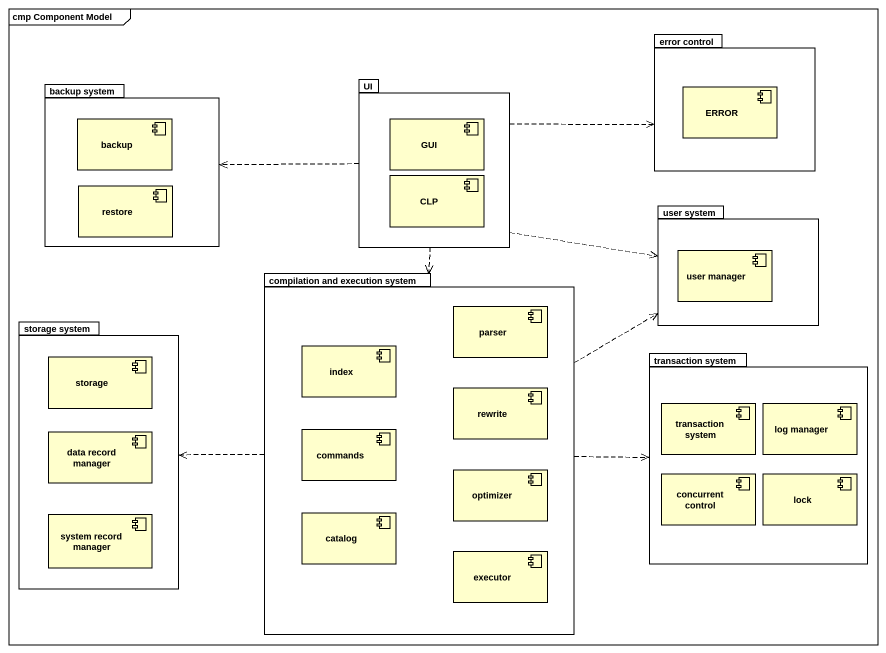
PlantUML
@startuml
mainframe cmp Component Model
package "error control" as error_control {
  component ERROR
}
package "backup system" as backup_system {
  component backup
  component "restore" as restore_
}
package UI {
  component GUI
  component CLP
}
package "user system" as user_system {
  component "user manager" as user_manager
}
package "compilation and execution system" as compilation_and_execution {
  component parser
  component index
  component rewrite
  component commands
  component optimizer
  component catalog
  component executor
}
package "storage system" as storage_system {
  component "storage" as storage_
  component "data record manager" as data_record_manager
  component "system record manager" as system_record_manager
}
package "transaction system" as transaction_system {
  component "transaction system" as transaction_system_2
  component "log manager" as log_manager
  component "concurrent control" as concurrent_control
  component lock
}
UI .right.> error_control
UI .left.> backup_system
UI .right.> user_system
UI ..> compilation_and_execution
compilation_and_execution .right.> user_system
compilation_and_execution .left.> storage_system
compilation_and_execution .right.> transaction_system
@enduml
